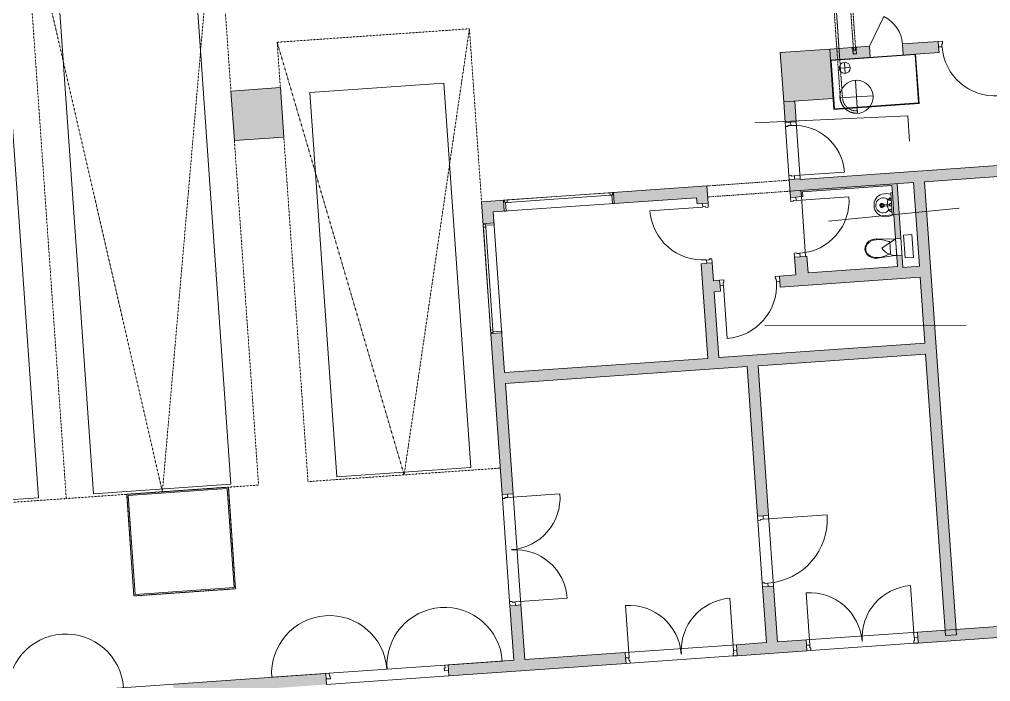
# Model space of a CAD drawing. Header units: millimetres. Extents: x 833941507 to 1669051331, y 817666127 to 1636299673.
# Drawn here: x 834408591 to 834426226, y 818048465 to 818060493 of the extents above; entities that cross this region are included whole.
import ezdxf

# ---------------------------------------------------------------- set-up
doc = ezdxf.new("R2010")
doc.units = ezdxf.units.MM
doc.header["$LTSCALE"] = 3
for name, pattern in [('3A35X-MAGP-P-MP-B02A$0$Hidden', [2.25, 1, -1.25]), ('3A35X-MAGP-P-MP-B02A$0$Long Dash', [13.5, 9, -4.5]), ('3A35X-MAGP-P-MP-B02A$0$Overhead', [1.8, 1.2, -0.6]), ('3A35X-MAGP-P-MP-B02B$0$Hidden', [2.25, 1, -1.25]), ('3A35X-MAGP-P-MP-B02B$0$Long Dash', [13.5, 9, -4.5]), ('3A35X-MAGP-P-MP-B02B$0$Overhead', [1.8, 1.2, -0.6])]:
    doc.linetypes.add(name, pattern=pattern)
for name, color, linetype, lineweight in [('3A35X-MAGP-P-MP-B02A$0$A-010-A_ROOM', 252, 'Continuous', 5), ('3A35X-MAGP-P-MP-B02A$0$A-200-M_WALL_INT', 252, 'Continuous', 9), ('3A35X-MAGP-P-MP-B02A$0$A-200-M_WALL_PAT', 252, 'Continuous', 9), ('3A35X-MAGP-P-MP-B02A$0$A-230-M_FLOOR', 252, 'Continuous', 18), ('3A35X-MAGP-P-MP-B02A$0$A-314-M_WINDO_GLASS', 252, 'Continuous', 9), ('3A35X-MAGP-P-MP-B02A$0$A-314-M_WINDOW_FRM', 252, 'Continuous', 9), ('3A35X-MAGP-P-MP-B02A$0$A-325-M_DOOR', 252, 'Continuous', 5), ('3A35X-MAGP-P-MP-B02A$0$A-325-MH_DOOR', 252, '3A35X-MAGP-P-MP-B02A$0$Long Dash', 5), ('3A35X-MAGP-P-MP-B02A$0$A-770-ME_FFE_SA', 252, 'Continuous', 5), ('3A35X-MAGP-P-MP-B02A$0$A-770-MH_FFE_SA', 252, '3A35X-MAGP-P-MP-B02A$0$Overhead', 5), ('3A35X-MAGP-P-MP-B02A$0$M-520-M_DRAINAGE_FW', 252, 'Continuous', 5), ('3A35X-MAGP-P-MP-B02A$0$S-280-M_COLUMN', 252, 'Continuous', 9), ('3A35X-MAGP-P-MP-B02A$0$Z-060-M_DETAIL', 252, 'Continuous', 5), ('3A35X-MAGP-P-MP-B02A$0$Z-060-M_MH_LINE', 252, '3A35X-MAGP-P-MP-B02A$0$Hidden', 5), ('3A35X-MAGP-P-MP-B02B$0$A-010-A_ROOM', 252, 'Continuous', 5), ('3A35X-MAGP-P-MP-B02B$0$A-200-M_WALL_INT', 252, 'Continuous', 9), ('3A35X-MAGP-P-MP-B02B$0$A-200-M_WALL_PAT', 252, 'Continuous', 9), ('3A35X-MAGP-P-MP-B02B$0$A-230-M_FLOOR', 252, 'Continuous', 18), ('3A35X-MAGP-P-MP-B02B$0$A-314-M_WINDO_GLASS', 252, 'Continuous', 9), ('3A35X-MAGP-P-MP-B02B$0$A-314-M_WINDOW_FRM', 252, 'Continuous', 9), ('3A35X-MAGP-P-MP-B02B$0$A-325-M_DOOR', 252, 'Continuous', 5), ('3A35X-MAGP-P-MP-B02B$0$A-325-MH_DOOR', 252, '3A35X-MAGP-P-MP-B02B$0$Long Dash', 5), ('3A35X-MAGP-P-MP-B02B$0$A-770-ME_FFE_SA', 252, 'Continuous', 5), ('3A35X-MAGP-P-MP-B02B$0$A-770-MH_FFE_SA', 252, '3A35X-MAGP-P-MP-B02B$0$Overhead', 5), ('3A35X-MAGP-P-MP-B02B$0$M-520-M_DRAINAGE_FW', 252, 'Continuous', 5), ('3A35X-MAGP-P-MP-B02B$0$S-280-M_COLUMN', 252, 'Continuous', 9), ('3A35X-MAGP-P-MP-B02B$0$Z-060-M_DETAIL', 252, 'Continuous', 5), ('3A35X-MAGP-P-MP-B02B$0$Z-060-M_MH_LINE', 252, '3A35X-MAGP-P-MP-B02B$0$Hidden', 5), ('UAJ-23FLOR-h', 251, 'Continuous', 9)]:
    doc.layers.add(name, color=color, linetype=linetype, lineweight=lineweight)
doc.layers.add('UAJ-00XREF', color=7, linetype='Continuous')

# ---------------------------------------------------------------- blocks, each defined once
blk = doc.blocks.new('GBP-LTC-LB01')
at = {"layer": 'UAJ-23FLOR-h'}
h = blk.add_hatch(dxfattribs=at)
h.set_pattern_fill('EARTH,_O', color=256, scale=180, angle=45)
h.set_pattern_definition([(48.9989, (834576001.8, 818046085.3), (-112.727, 1612.5107), [1143, -1143]), (48.9989, (834575678.3, 818046366.6), (-112.727, 1612.5107), [1143, -1143]), (48.9989, (834575354.8, 818046647.8), (-112.727, 1612.5107), [1143, -1143]), (138.9989, (834575340.7, 818046849.3), (-1612.5107, -112.727), [1143, -1143]), (138.9989, (834575621.9, 818047172.8), (-1612.5107, -112.727), [1143, -1143]), (138.9989, (834575903.1, 818047496.3), (-1612.5107, -112.727), [1143, -1143])])
h.paths.add_polyline_path([(834572173, 818200349), (834310584, 818182062), (834331502, 817882832), (834364940, 817885169), (834473096, 818011284), (834480534, 818020120), (834485095, 818025710), (834491376, 818033619), (834497063, 818041013), (834493146, 818043679), (834512789, 818074029), (834518712, 818083675), (834526231, 818096325), (834534646, 818111073), (834545956, 818131981), (834557205, 818154199), (834564040, 818168497), (834570941, 818183576), (834578368, 818200696)])
h.paths.add_polyline_path([(834382131, 817956470), (834418269, 817958996), (834422062, 817963856), (834428403, 817964299), (834467239, 818010696), (834466445, 818021739), (834476098, 818035709), (834485267, 818048983), (834487015, 818051460), (834497268, 818067303), (834492893, 818129890), (834448057, 818126756), (834416897, 818105052), (834382061, 818080789), (834386167, 818022059), (834377588, 818021459)], flags=16)
edge = h.paths.add_edge_path(flags=16)
edge.add_line((834540292, 818142076), (834533466, 818141614))
edge.add_line((834533466, 818141614), (834523258, 818143863))
edge.add_line((834523258, 818143863), (834525897, 818155839))
edge.add_arc((834558382, 818267025), 115835, 237.2184, 253.71313, ccw=False)
edge.add_line((834495665, 818169638), (834498268, 818132357))
edge.add_line((834498268, 818132357), (834496346, 818130135))
edge.add_line((834496346, 818130135), (834492880, 818129893))
edge.add_line((834492880, 818129893), (834494230, 818110588))
edge.add_line((834494230, 818110588), (834496326, 818110708))
edge.add_line((834496326, 818110708), (834498420, 818080754))
edge.add_line((834498420, 818080754), (834498046, 818080727))
edge.add_line((834498046, 818080727), (834498255, 818077746))
edge.add_line((834498255, 818077746), (834503061, 818078082))
edge.add_line((834503061, 818078082), (834504980, 818081212))
edge.add_line((834504980, 818081212), (834509429, 818088471))
edge.add_line((834509429, 818088471), (834515217, 818097914))
edge.add_line((834515217, 818097914), (834526067, 818116416))
edge.add_line((834526067, 818116416), (834532489, 818127889))
edge.add_line((834532489, 818127889), (834534831, 818132146))
edge.add_line((834534831, 818132146), (834540292, 818142076))
h = blk.add_hatch(dxfattribs=at)
h.set_pattern_fill('EARTH,_O', color=256, scale=180, angle=45)
h.set_pattern_definition([(45.0000001, (-1082349.7, 54794.9), (-3e-06, 1616.4461018), [1143, -1143]), (45.0000001, (-1082652.8, 55098), (-3e-06, 1616.4461018), [1143, -1143]), (45.0000001, (-1082955.9, 55401.1), (-3e-06, 1616.4461018), [1143, -1143]), (135.0000001, (-1082955.9, 55603.1), (-1616.4461018, -3e-06), [1143, -1143]), (135.0000001, (-1082652.8, 55906.2), (-1616.4461018, -3e-06), [1143, -1143]), (135.0000001, (-1082349.7, 56209.3), (-1616.4461018, -3e-06), [1143, -1143])])
h.paths.add_polyline_path([(834669469, 818015499), (834651081, 818014214), (834651091, 818014066), (834669480, 818015352)], flags=16)
edge = h.paths.add_edge_path()
edge.add_arc((834611764, 818123015), 22001, 94.0007, 118.6887)
edge.add_line((834601202, 818142316), (834593918, 818141228))
edge.add_arc((834611768, 818123014), 25503, 93.9972, 134.4213, ccw=False)
edge.add_line((834609991, 818148455), (834618164, 818149026))
edge.add_line((834618164, 818149026), (834618408, 818145535))
edge.add_line((834618408, 818145535), (834616365, 818145392))
edge.add_line((834616365, 818145392), (834616609, 818141901))
edge.add_line((834616609, 818141901), (834611622, 818141552))
edge.add_line((834611622, 818141552), (834611378, 818145043))
edge.add_line((834611378, 818145043), (834610229, 818144963))
h.paths.add_polyline_path([(834673233, 818197366), (834607546, 818192774), (834599172, 818174435), (834588349, 818152375), (834578622, 818133891), (834568418, 818115665), (834556457, 818095618), (834546606, 818080042), (834532219, 818058624), (834523692, 818046596), (834515684, 818035708), (834508244, 818025930), (834500656, 818016266), (834489787, 818002934), (834483448, 817995421), (834478638, 817989842), (834458454, 817967379), (834441506, 817949096), (834383076, 817886437), (834482027, 817893355), (834551919, 817920009), (834634905, 817930637), (834634023, 817939309), (834633770, 817941796), (834633578, 817943687), (834508697, 817930984), (834507053, 817930191), (834506409, 817939427), (834507657, 817945567), (834503417, 818006767), (834503064, 818011763), (834514053, 818025792), (834520785, 818034889), (834526319, 818042437), (834532382, 818050706), (834536346, 818056473), (834542258, 818065226), (834550406, 818077287), (834561579, 818095002), (834574523, 818117080), (834587769, 818140310), (834609774, 818143595), (834610002, 818140336), (834634253, 818142031), (834636807, 818105492), (834642791, 818105914), (834646279, 818056033), (834640293, 818055614), (834643382, 818011425), (834641138, 818011268), (834645776, 817944928), (834639048, 817944244), (834640362, 817931328), (834651070, 817932707), (834650588, 817936476), (834685106, 817940897), (834685588, 817937128), (834691374, 817937869)])
blk = doc.blocks.new('3A35X-MAGP-P-MP-B02A')
at = {"layer": '3A35X-MAGP-P-MP-B02A$0$A-200-M_WALL_PAT'}
for points in [[(49525, 137281), (49525, 137481), (49300, 137481), (49300, 137281)], [(48730, 134956), (50650, 134956), (50650, 135156), (48400, 135156), (48400, 134956), (48682, 134956)], [(50650, 126706), (50850, 126706), (50850, 135156), (50650, 135156), (50650, 126806)], [(49675, 134931), (50253, 134931), (50253, 134956), (48600, 134956), (48600, 134931), (49300, 134931)], [(50162, 133431), (50350, 133431), (50350, 133456), (48600, 133456), (48600, 133431), (49458, 133431)], [(46900, 132031), (46900, 133231), (46700, 133229), (46700, 132031)], [(43000, 131831), (50650, 131831), (50650, 132031), (43000, 132031), (43000, 132007)]]:
    blk.add_hatch(color=256, dxfattribs=at).paths.add_polyline_path(points, flags=0)
h = blk.add_hatch(color=256, dxfattribs=at)
h.paths.add_polyline_path([(50946, 137281), (51277, 137281), (51277, 137481), (50625, 137481), (50625, 137281), (50850, 137281)], flags=0)
h.paths.add_polyline_path([(52375, 137281), (53490, 137281), (53490, 137284), (53566, 137284), (53566, 137281), (53966, 137281), (53966, 137284), (54042, 137284), (54042, 137281), (56400, 137281), (56400, 137481), (52365, 137481), (52365, 137281)], flags=0)
h.paths.add_polyline_path([(49722, 137281), (50025, 137281), (50025, 137481), (49525, 137480), (49525, 137281), (49715, 137281)], flags=0)
h.paths.add_polyline_path([(49780, 137361), (49720, 137362), (49720, 137431), (49722, 137420), (49722, 137362), (49779, 137362), (49780, 137443), (49780, 137431), (49780, 137362)], flags=0)
h = blk.add_hatch(color=256, dxfattribs=at)
h.paths.add_polyline_path([(48400, 135156), (48600, 135156), (48600, 135169), (48400, 135169)], flags=0)
h.paths.add_polyline_path([(48500, 136207), (48600, 136207), (48600, 136581), (48400, 136581), (48400, 136207), (48443, 136207)], flags=0)
h = blk.add_hatch(color=256, dxfattribs=at)
h.paths.add_polyline_path([(42800, 132031), (43000, 132031), (43000, 132756), (42800, 132756), (42800, 132398)], flags=0)
h.paths.add_polyline_path([(43000, 134756), (43000, 135156), (42800, 135156), (42800, 134756)], flags=0)
h = blk.add_hatch(color=256, dxfattribs=at)
h.paths.add_polyline_path([(46700, 134956), (46900, 134956), (46900, 135156), (45200, 135156), (45200, 134956), (46533, 134956)], flags=0)
h.paths.add_polyline_path([(43000, 134956), (43200, 134956), (43200, 135156), (43000, 135156)], flags=0)
h = blk.add_hatch(color=256, dxfattribs=at)
h.paths.add_polyline_path([(63718, 134956), (67250, 134956), (67250, 135156), (59200, 135156), (59200, 135154), (59000, 135154), (59000, 135156), (58944, 135156), (58944, 134956), (60448, 134956)], flags=0)
h.paths.add_polyline_path([(57750, 134956), (57856, 134956), (57856, 135156), (50850, 135156), (50850, 134956), (57642, 134956)], flags=0)
h = blk.add_hatch(color=256, dxfattribs=at)
h.paths.add_polyline_path([(46900, 133431), (46900, 133755), (46700, 133755), (46700, 133431)], flags=0)
h.paths.add_polyline_path([(46900, 134843), (46900, 134956), (46700, 134956), (46700, 134843), (46898, 134843)], flags=0)
h = blk.add_hatch(color=256, dxfattribs=at)
h.paths.add_polyline_path([(48486, 133431), (48600, 133431), (48600, 133755), (48400, 133755), (48400, 133431)], flags=0)
h.paths.add_polyline_path([(48500, 134843), (48600, 134843), (48600, 134956), (48400, 134956), (48400, 134843), (48447, 134843)], flags=0)
h = blk.add_hatch(color=256, dxfattribs=at)
h.paths.add_polyline_path([(48625, 133456), (48625, 133755), (48600, 133755), (48600, 133456)], flags=0)
h.paths.add_polyline_path([(48625, 134843), (48625, 134931), (48600, 134931), (48600, 134843)], flags=0)
h = blk.add_hatch(color=256, dxfattribs=at)
h.paths.add_polyline_path([(50313, 133456), (50350, 133456), (50350, 133656), (50253, 133656), (50253, 133456)], flags=0)
h.paths.add_polyline_path([(50253, 133956), (50350, 133956), (50350, 134956), (50253, 134956), (50253, 134063)], flags=0)
h = blk.add_hatch(color=256, dxfattribs=at)
h.paths.add_polyline_path([(50379, 133231), (50650, 133231), (50650, 133431), (48101, 133431), (48101, 133231), (49361, 133231)], flags=0)
h.paths.add_polyline_path([(46700, 133231), (47013, 133231), (47013, 133431), (46700, 133431), (46700, 133269)], flags=0)
h = blk.add_hatch(color=256, dxfattribs=at)
h.paths.add_polyline_path([(42800, 126806), (43000, 126806), (43000, 127800), (42800, 127800), (42800, 126828)], flags=0)
h.paths.add_polyline_path([(42847, 129826), (43000, 129826), (43000, 132031), (42800, 132031), (42800, 129826)], flags=0)
h = blk.add_hatch(color=256, dxfattribs=at)
h.paths.add_polyline_path([(47400, 126806), (47600, 126806), (47600, 127819), (47400, 127819)], flags=0)
h.paths.add_polyline_path([(47600, 129107), (47600, 131831), (47400, 131831), (47400, 129107), (47500, 129107)], flags=0)
h = blk.add_hatch(color=256, dxfattribs=at)
h.paths.add_polyline_path([(77025, 126606), (77025, 126806), (67250, 126806), (67250, 126606), (76613, 126606)], flags=0)
h.paths.add_polyline_path([(36600, 126606), (39380, 126606), (39380, 126806), (36600, 126806)], flags=0)
h.paths.add_polyline_path([(41606, 126606), (44830, 126606), (44830, 126806), (41606, 126806), (41606, 126706)], flags=0)
h.paths.add_polyline_path([(47600, 126606), (48121, 126606), (48121, 126806), (46856, 126806), (46856, 126606), (47400, 126606)], flags=0)
h.paths.add_polyline_path([(62677, 126606), (65450, 126606), (65450, 126806), (62547, 126806), (62547, 126606)], flags=0)
h.paths.add_polyline_path([(50650, 126606), (54830, 126606), (54830, 126806), (50850, 126806), (50850, 126706), (50650, 126706), (50650, 126806), (50147, 126806), (50147, 126606)], flags=0)
h.paths.add_polyline_path([(57750, 126606), (57856, 126606), (57856, 126806), (56856, 126806), (56856, 126606), (57550, 126606)], flags=0)
h.paths.add_polyline_path([(60521, 126606), (60521, 126806), (58944, 126806), (58944, 126606), (59425, 126606)], flags=0)
at = {"layer": '3A35X-MAGP-P-MP-B02A$0$S-280-M_COLUMN', "lineweight": 5}
for points in [[(38645, 136581), (39300, 136581), (39300, 137481), (38400, 137481), (38400, 136581), (38471, 136581)], [(48682, 136581), (49300, 136581), (49300, 137481), (48400, 137481), (48400, 136581), (48600, 136581)]]:
    blk.add_hatch(color=256, dxfattribs=at).paths.add_polyline_path(points, flags=0)
at = {"layer": '3A35X-MAGP-P-MP-B02A$0$A-010-A_ROOM'}
for p, q in [((50630, 136174), (47848, 136241)), ((50630, 135708), (50630, 136174)), ((49062, 134364), (51446, 134431)), ((47772, 132553), (51422, 132303))]:
    blk.add_line(p, q, dxfattribs=at)
at = {"layer": '3A35X-MAGP-P-MP-B02A$0$A-200-M_WALL_INT'}
for p, q in [((49300, 137481), (49300, 137281)), ((50025, 137481), (49300, 137481)), ((50025, 137281), (50025, 137481)), ((51277, 137481), (50625, 137481)), ((50625, 137481), (50625, 137281)), ((51277, 137281), (51277, 137381)), ((50850, 137281), (51277, 137281)), ((48600, 136581), (48400, 136581)), ((48400, 136581), (48400, 136207)), ((48600, 136207), (48600, 136581)), ((48500, 136207), (48600, 136207)), ((42800, 135156), (46900, 135156)), ((42800, 135156), (42800, 129826)), ((43200, 134956), (43200, 135156)), ((45200, 135156), (45200, 134956)), ((46900, 134843), (46900, 135156)), ((48400, 135169), (48400, 134843)), ((48600, 135169), (48500, 135169)), ((48600, 135156), (48600, 135169)), ((52375, 135156), (48600, 135156)), ((43000, 134956), (43000, 132031)), ((46700, 134956), (43000, 134956)), ((46700, 134956), (46700, 134843)), ((48400, 134956), (50650, 134956)), ((48600, 134843), (48600, 134956)), ((48600, 134956), (48600, 134843)), ((48625, 134843), (48625, 134931)), ((48625, 134931), (50253, 134931)), ((50253, 134931), (50253, 134796)), ((50350, 133431), (50350, 134956)), ((50650, 134956), (50650, 133431)), ((50850, 126706), (50850, 134956)), ((50850, 134956), (57550, 134956)), ((42800, 134756), (43000, 134756)), ((46700, 134843), (46800, 134843)), ((48500, 134843), (48600, 134843)), ((48600, 134843), (48625, 134843)), ((50253, 134396), (50253, 133456)), ((50253, 133956), (50350, 133956)), ((46700, 133755), (46700, 132031)), ((46800, 133755), (46700, 133755)), ((46900, 133431), (46900, 133755)), ((48400, 133755), (48400, 133431)), ((48600, 133755), (48500, 133755)), ((48625, 133755), (48600, 133755)), ((48625, 133456), (48625, 133755)), ((50350, 133656), (50253, 133656)), ((47013, 133431), (46900, 133431)), ((47013, 133231), (47013, 133331)), ((48400, 133431), (48101, 133431)), ((48101, 133331), (48101, 133231)), ((50253, 133456), (48625, 133456)), ((50650, 133431), (50350, 133431)), ((46900, 132031), (46900, 133231)), ((46900, 133231), (47013, 133231)), ((48101, 133231), (50650, 133231)), ((50650, 133231), (50650, 132031)), ((43000, 132756), (42800, 132756)), ((46700, 132031), (43000, 132031)), ((50650, 132031), (46900, 132031)), ((43000, 129826), (43000, 131831)), ((43000, 131831), (47400, 131831)), ((47400, 131831), (47400, 129107)), ((47600, 131831), (50650, 131831)), ((47600, 129107), (47600, 131831)), ((50650, 131831), (50650, 126706)), ((42900, 129826), (43000, 129826)), ((47500, 129107), (47600, 129107)), ((42800, 127800), (42800, 126806)), ((43000, 127800), (42900, 127800)), ((43000, 126806), (43000, 127800)), ((47400, 127819), (47400, 126806)), ((47600, 127819), (47500, 127819)), ((47600, 126806), (47600, 127819)), ((39380, 126806), (34710, 126806)), ((42800, 126806), (41606, 126806)), ((44830, 126806), (43000, 126806)), ((44830, 126706), (44830, 126806)), ((47400, 126806), (46856, 126806)), ((46856, 126806), (46856, 126706)), ((48121, 126806), (47600, 126806)), ((48121, 126706), (48121, 126806)), ((54830, 126806), (50147, 126806)), ((50147, 126806), (50147, 126706)), ((39380, 126606), (39380, 126706)), ((41606, 126706), (41606, 126606)), ((50650, 126706), (50850, 126706)), ((41606, 126606), (44830, 126606)), ((46856, 126606), (48121, 126606)), ((50147, 126606), (54830, 126606))]:
    blk.add_line(p, q, dxfattribs=at)
at = {"layer": '3A35X-MAGP-P-MP-B02A$0$A-230-M_FLOOR'}
for p, q in [((48600, 136207), (48600, 135169)), ((48400, 135244), (48400, 136132)), ((48600, 134843), (48600, 133755)), ((36000, 128456), (36000, 130306)), ((36000, 130306), (37850, 130306)), ((37850, 130306), (37850, 128456)), ((43000, 129826), (43000, 127800)), ((42800, 127875), (42800, 129751)), ((47600, 129107), (47600, 127819)), ((47400, 127894), (47400, 129032)), ((37850, 128456), (36000, 128456)), ((39440, 126806), (41546, 126806)), ((44830, 126806), (46856, 126806)), ((48121, 126806), (50147, 126806)), ((41606, 126606), (39380, 126606)), ((46781, 126606), (44905, 126606)), ((50072, 126606), (48196, 126606))]:
    blk.add_line(p, q, dxfattribs=at)
at = {"layer": '3A35X-MAGP-P-MP-B02A$0$A-314-M_WINDO_GLASS'}
for p, q in [((45137, 135156), (43263, 135156)), ((45137, 135112), (43263, 135112)), ((42800, 134693), (42800, 132819)), ((42844, 134693), (42844, 132819))]:
    blk.add_line(p, q, dxfattribs=at)
at = {"layer": '3A35X-MAGP-P-MP-B02A$0$A-314-M_WINDOW_FRM'}
for p, q in [((43201, 135156), (43219, 135156)), ((43219, 135156), (43263, 135156)), ((43219, 135156), (43219, 135112)), ((43263, 135112), (43219, 135112)), ((43232, 135112), (43232, 134956)), ((43263, 135156), (43263, 135112)), ((45137, 135156), (45137, 135112)), ((45181, 135156), (45137, 135156)), ((45181, 135112), (45137, 135112)), ((45168, 135112), (45168, 134956)), ((45181, 135156), (45181, 135112)), ((45200, 135156), (45181, 135156)), ((43200, 134956), (43232, 134956)), ((45200, 134956), (45168, 134956)), ((42800, 134756), (42800, 134737)), ((42800, 134737), (42844, 134737)), ((42800, 134737), (42800, 134693)), ((42844, 134737), (42844, 134693)), ((43000, 134756), (43000, 134724)), ((42800, 134693), (42844, 134693)), ((42844, 134724), (43000, 134724)), ((42800, 132819), (42844, 132819)), ((42800, 132775), (42800, 132819)), ((42844, 132819), (42844, 132775)), ((42800, 132775), (42844, 132775)), ((42800, 132757), (42800, 132775)), ((42844, 132788), (43000, 132788)), ((43000, 132756), (43000, 132788))]:
    blk.add_line(p, q, dxfattribs=at)
at = {"layer": '3A35X-MAGP-P-MP-B02A$0$A-325-M_DOOR'}
for p, q in [((50025, 137481), (50325, 138001)), ((48500, 135232), (49412, 135232)), ((46800, 134780), (45838, 134780)), ((48500, 134780), (49462, 134780)), ((50253, 133956), (49993, 133806)), ((47076, 133331), (47076, 132369)), ((42900, 129763), (43849, 129763)), ((47500, 129044), (48662, 129044)), ((42900, 127863), (43849, 127863)), ((44893, 126706), (44893, 127655)), ((46793, 126706), (46793, 127655)), ((48184, 126706), (48184, 127655)), ((50084, 126706), (50084, 127655)), ((39443, 126806), (38395, 126806)), ((41543, 126806), (42592, 126806))]:
    blk.add_line(p, q, dxfattribs=at)
at = {"layer": '3A35X-MAGP-P-MP-B02A$0$A-325-M_DOOR', "lineweight": 9}
for p, q in [((51352, 137481), (51277, 137481)), ((51277, 137481), (51277, 137381)), ((51277, 137381), (51337, 137381)), ((51337, 137381), (51337, 137434)), ((51337, 137434), (51352, 137434)), ((51352, 137434), (51352, 137481)), ((48400, 136207), (48500, 136207)), ((48400, 136132), (48400, 136207)), ((48443, 136147), (48443, 136132)), ((48500, 136147), (48443, 136147)), ((48500, 136207), (48500, 136147)), ((48443, 136132), (48400, 136132)), ((48400, 135244), (48443, 135244)), ((48400, 135169), (48400, 135244)), ((48500, 135169), (48400, 135169)), ((48443, 135244), (48443, 135229)), ((48443, 135229), (48500, 135229)), ((48500, 135229), (48500, 135169)), ((46800, 134843), (46900, 134843)), ((46800, 134783), (46800, 134843)), ((46853, 134783), (46800, 134783)), ((46853, 134768), (46853, 134783)), ((46900, 134768), (46853, 134768)), ((46900, 134843), (46900, 134768)), ((48500, 134843), (48400, 134843)), ((48400, 134843), (48400, 134768)), ((48400, 134768), (48447, 134768)), ((48447, 134768), (48447, 134783)), ((48447, 134783), (48500, 134783)), ((48500, 134783), (48500, 134843)), ((46800, 133815), (46853, 133815)), ((46800, 133755), (46800, 133815)), ((46900, 133755), (46800, 133755)), ((46853, 133815), (46853, 133830)), ((46853, 133830), (46900, 133830)), ((46900, 133830), (46900, 133755)), ((48447, 133830), (48400, 133830)), ((48400, 133830), (48400, 133755)), ((48400, 133755), (48500, 133755)), ((48447, 133815), (48447, 133830)), ((48500, 133815), (48447, 133815)), ((48500, 133755), (48500, 133815)), ((47013, 133431), (47088, 133431)), ((47013, 133331), (47013, 133431)), ((47073, 133331), (47013, 133331)), ((47073, 133384), (47073, 133331)), ((47088, 133384), (47073, 133384)), ((47088, 133431), (47088, 133384)), ((48026, 133431), (48101, 133431)), ((48026, 133384), (48026, 133431)), ((48041, 133384), (48026, 133384)), ((48041, 133331), (48041, 133384)), ((48101, 133331), (48041, 133331)), ((48101, 133431), (48101, 133331)), ((42800, 129826), (42900, 129826)), ((42800, 129751), (42800, 129826)), ((42900, 129826), (42900, 129766)), ((42847, 129751), (42800, 129751)), ((42847, 129766), (42847, 129751)), ((42900, 129766), (42847, 129766)), ((47500, 129107), (47400, 129107)), ((47400, 129107), (47400, 129032)), ((47500, 129047), (47500, 129107)), ((47400, 129032), (47447, 129032)), ((47447, 129032), (47447, 129047)), ((47447, 129047), (47500, 129047)), ((42800, 127875), (42847, 127875)), ((42800, 127800), (42800, 127875)), ((42847, 127875), (42847, 127860)), ((42847, 127860), (42900, 127860)), ((42900, 127860), (42900, 127800)), ((47447, 127894), (47400, 127894)), ((47400, 127894), (47400, 127819)), ((47447, 127879), (47447, 127894)), ((47500, 127879), (47447, 127879)), ((47500, 127819), (47500, 127879)), ((42900, 127800), (42800, 127800)), ((47400, 127819), (47500, 127819)), ((39380, 126806), (39440, 126806)), ((39380, 126706), (39380, 126806)), ((39440, 126806), (39440, 126753)), ((41546, 126806), (41606, 126806)), ((41546, 126753), (41546, 126806)), ((41606, 126806), (41606, 126706)), ((39455, 126706), (39380, 126706)), ((39440, 126753), (39455, 126753)), ((39455, 126753), (39455, 126706)), ((41531, 126706), (41531, 126753)), ((41531, 126753), (41546, 126753)), ((41606, 126706), (41531, 126706)), ((44830, 126706), (44890, 126706)), ((44830, 126606), (44830, 126706)), ((44890, 126706), (44890, 126653)), ((44890, 126653), (44905, 126653)), ((44905, 126653), (44905, 126606)), ((46781, 126606), (46781, 126653)), ((46781, 126653), (46796, 126653)), ((46796, 126706), (46856, 126706)), ((46796, 126653), (46796, 126706)), ((46856, 126706), (46856, 126606)), ((48121, 126706), (48181, 126706)), ((48121, 126606), (48121, 126706)), ((48181, 126706), (48181, 126653)), ((48181, 126653), (48196, 126653)), ((48196, 126653), (48196, 126606)), ((50072, 126606), (50072, 126653)), ((50072, 126653), (50087, 126653)), ((50087, 126706), (50147, 126706)), ((50087, 126653), (50087, 126706)), ((50147, 126706), (50147, 126606)), ((44905, 126606), (44830, 126606)), ((46856, 126606), (46781, 126606)), ((48196, 126606), (48121, 126606)), ((50147, 126606), (50072, 126606))]:
    blk.add_line(p, q, dxfattribs=at)
at = {"layer": '3A35X-MAGP-P-MP-B02A$0$A-325-M_DOOR'}
for centre, radius, start, end in [((50025, 137481), 600, 0, 60), ((52302, 137381), 962, 180, 270), ((48500, 135232), 912, 0, 90), ((46800, 134780), 962, 180, 270), ((48500, 134780), 962, 270, 0), ((50253, 133956), 300, 210, 270), ((47076, 133331), 962, 270, 0), ((42900, 129763), 949, 270, 0), ((47500, 129044), 1162, 270, 0), ((42900, 127863), 949, 0, 90), ((34647, 126806), 1049, 0, 180), ((39443, 126806), 1048, 0, 180), ((41543, 126806), 1049, 0, 180), ((44893, 126706), 949, 0, 90), ((46793, 126706), 949, 90, 180), ((48184, 126706), 949, 0, 90), ((50084, 126706), 949, 90, 180)]:
    blk.add_arc(centre, radius, start, end, dxfattribs=at)
at = {"layer": '3A35X-MAGP-P-MP-B02A$0$A-325-MH_DOOR'}
for p, q in [((48400, 135156), (46900, 135156)), ((48400, 134956), (46900, 134956))]:
    blk.add_line(p, q, dxfattribs=at)
at = {"layer": '3A35X-MAGP-P-MP-B02A$0$A-770-ME_FFE_SA'}
for p, q in [((49717, 137481), (49705, 137481)), ((49705, 137481), (49705, 137471)), ((49705, 137471), (49707, 137471)), ((49707, 137471), (49707, 137480)), ((49707, 137480), (49715, 137480)), ((49715, 137480), (49720, 137431)), ((49722, 137431), (49717, 137481)), ((49720, 137431), (49720, 137361)), ((49722, 137362), (49722, 137431)), ((49784, 137481), (49779, 137431)), ((49779, 137431), (49779, 137362)), ((49780, 137431), (49785, 137480)), ((49780, 137361), (49780, 137431)), ((49795, 137481), (49784, 137481)), ((49785, 137480), (49794, 137480)), ((49794, 137480), (49794, 137471)), ((49794, 137471), (49795, 137471)), ((49795, 137471), (49795, 137481)), ((50850, 137281), (49300, 137281)), ((49300, 137281), (49300, 136381)), ((49310, 137271), (50840, 137271)), ((49310, 136391), (49310, 137271)), ((49550, 137221), (49550, 137021)), ((49720, 137361), (49780, 137361)), ((49779, 137362), (49722, 137362)), ((50840, 137271), (50840, 136391)), ((50850, 136381), (50850, 137281)), ((49650, 137121), (49450, 137121)), ((49725, 136881), (49725, 136281)), ((49425, 136581), (50025, 136581)), ((49300, 136381), (50850, 136381)), ((50840, 136391), (49310, 136391)), ((36025, 128481), (36025, 130281)), ((36025, 130281), (37825, 130281)), ((37825, 130281), (37825, 128481)), ((37825, 128481), (36025, 128481))]:
    blk.add_line(p, q, dxfattribs=at)
for centre, radius in [((49550, 137121), 100), ((49725, 136581), 300)]:
    blk.add_circle(centre, radius, dxfattribs=at)
at = {"layer": '3A35X-MAGP-P-MP-B02A$0$A-770-MH_FFE_SA'}
for p, q in [((49430, 137281), (49430, 143792)), ((49470, 143792), (49470, 137281)), ((49730, 143792), (49730, 137431)), ((49770, 137431), (49770, 143792)), ((49770, 137431), (49730, 137431)), ((49430, 137281), (49430, 136581)), ((49470, 137281), (49430, 137281)), ((49470, 137281), (49470, 136581)), ((49725, 136326), (49725, 136286)), ((36000, 128456), (36000, 130306)), ((36000, 130306), (37850, 130306)), ((37850, 130306), (37850, 128456)), ((37850, 128456), (36000, 128456))]:
    blk.add_line(p, q, dxfattribs=at)
for radius in [295, 255]:
    blk.add_arc((49725, 136581), radius, 180, 270, dxfattribs=at)
at = {"layer": '3A35X-MAGP-P-MP-B02A$0$M-520-M_DRAINAGE_FW'}
for p, q in [((50223, 134796), (50223, 134396)), ((50253, 134796), (50223, 134796)), ((50253, 134396), (50253, 134796)), ((50038, 134596), (50182, 134596)), ((50038, 134566), (50182, 134566)), ((50223, 134396), (50253, 134396)), ((50253, 133954), (49898, 133984)), ((50123, 133916), (50046, 133949)), ((50143, 133916), (50123, 133916)), ((50143, 133696), (50143, 133916)), ((50253, 133659), (50253, 133954)), ((50403, 133599), (50403, 134014)), ((50553, 134014), (50403, 134014)), ((50553, 134014), (50553, 133599)), ((50046, 133663), (50123, 133696)), ((50123, 133696), (50143, 133696)), ((49898, 133629), (50253, 133659)), ((50553, 133599), (50403, 133599))]:
    blk.add_line(p, q, dxfattribs=at)
for centre, radius, start, end in [((50108, 134587), 204, 103.6351, 181.6558), ((50108, 134587), 204, 103.6351, 181.6558), ((50122, 134528), 264, 67.5031, 103.6351), ((50122, 134528), 264, 67.4151, 103.6351), ((50108, 134575), 204, 178.3442, 256.3649), ((50108, 134575), 204, 178.3442, 256.3649), ((50069, 134581), 135, 45.4629, 315.0556), ((50049, 134581), 38.6, 90, 270), ((50049, 134581), 23.5, 90, 270), ((50049, 134581), 38.6, 270, 90), ((50049, 134581), 23.5, 270, 90), ((50413, 134583), 267, 159.1986, 201.3199), ((50202, 134682), 25, 90, 270), ((50202, 134581), 25, 90, 270), ((50202, 134682), 17, 90, 270), ((50204, 134582), 16.8, 0, 180), ((50204, 134582), 16.8, 180, 0), ((50202, 134682), 25, 32.6665, 90), ((50202, 134682), 17, 270, 90), ((50202, 134682), 25, 270, 327.3335), ((50202, 134581), 25, 32.6665, 90), ((50202, 134581), 25, 270, 327.3335), ((50122, 134634), 264, 256.3649, 295.1572), ((50122, 134634), 264, 256.3649, 294.8125), ((50202, 134477), 25, 90, 270), ((50203, 134477), 17, 90, 270), ((50202, 134477), 25, 32.6665, 90), ((50202, 134477), 25, 270, 327.3335), ((50203, 134477), 17, 270, 90), ((49838, 133806), 140, 135.6791, 224.3209), ((49892, 133752), 216, 88.4765, 135.5088), ((49926, 133602), 367, 70.8863, 94.3848), ((49892, 133860), 216, 224.4913, 271.5235), ((49926, 134010), 367, 265.6152, 289.1137)]:
    blk.add_arc(centre, radius, start, end, dxfattribs=at)
for centre, major_axis, ratio, start_param, end_param in [((50038, 134581), (0, 15), 0.428525, 0, 3.141593), ((49898, 133806), (215, 0), 0.825581, 1.570796, 4.712389)]:
    blk.add_ellipse(centre, major_axis=major_axis, ratio=ratio, start_param=start_param, end_param=end_param, dxfattribs=at)
at = {"layer": '3A35X-MAGP-P-MP-B02A$0$S-280-M_COLUMN', "lineweight": 13}
for p, q in [((39300, 137481), (38400, 137481)), ((38400, 137481), (38400, 136581)), ((39300, 136581), (39300, 137481)), ((49300, 137481), (48400, 137481)), ((48400, 137481), (48400, 136581)), ((49300, 137281), (49300, 137481)), ((38400, 136581), (39300, 136581)), ((48400, 136581), (49300, 136581))]:
    blk.add_line(p, q, dxfattribs=at)
at = {"layer": '3A35X-MAGP-P-MP-B02A$0$Z-060-M_DETAIL'}
for p, q in [((34400, 141356), (34400, 130356)), ((35400, 130356), (35400, 141356)), ((37900, 141356), (37900, 130356)), ((39830, 130356), (39830, 137356)), ((39830, 137356), (42270, 137356)), ((42270, 137356), (42270, 130356)), ((34400, 130356), (31900, 130356)), ((37900, 130356), (35400, 130356)), ((42270, 130356), (39830, 130356))]:
    blk.add_line(p, q, dxfattribs=at)
at = {"layer": '3A35X-MAGP-P-MP-B02A$0$Z-060-M_MH_LINE'}
for p, q in [((34900, 141406), (34900, 130306)), ((36650, 130306), (34900, 141406)), ((34900, 130306), (34900, 141406)), ((38400, 141406), (36650, 130306)), ((38400, 141406), (38400, 137481)), ((41050, 130306), (39300, 138306)), ((39300, 137481), (39300, 138306)), ((39300, 138306), (42800, 138306)), ((42800, 138306), (41050, 130306)), ((42800, 138306), (42800, 135156)), ((38400, 136581), (38400, 130306)), ((39300, 130306), (39300, 136581)), ((31400, 130306), (34900, 130306)), ((34900, 130306), (38400, 130306)), ((39300, 130306), (42800, 130306))]:
    blk.add_line(p, q, dxfattribs=at)
blk = doc.blocks.new('3A35X-MAGP-P-MP-B02B')
at = {"layer": '3A35X-MAGP-P-MP-B02B$0$A-200-M_WALL_PAT'}
for points in [[(49525, 137281), (49525, 137481), (49300, 137481), (49300, 137281)], [(49741, 134956), (50650, 134956), (50650, 135156), (48400, 135156), (48400, 134956), (49675, 134956)], [(50711, 126706), (50850, 126706), (50850, 135156), (50650, 135156), (50650, 126706)], [(49879, 134931), (50253, 134931), (50253, 134956), (48600, 134956), (48600, 134931), (49834, 134931)], [(50162, 133431), (50350, 133431), (50350, 133456), (48600, 133456), (48600, 133431), (49458, 133431)], [(46900, 132031), (46900, 133231), (46700, 133229), (46700, 132031)], [(46574, 131831), (50650, 131831), (50650, 132031), (43000, 132031), (43000, 131831), (44585, 131831)]]:
    blk.add_hatch(color=256, dxfattribs=at).paths.add_polyline_path(points, flags=0)
h = blk.add_hatch(color=256, dxfattribs=at)
h.paths.add_polyline_path([(52365, 137281), (53490, 137281), (53490, 137284), (53566, 137284), (53566, 137281), (53966, 137281), (53966, 137284), (54042, 137284), (54042, 137281), (56400, 137281), (56400, 137481), (52365, 137481), (52365, 137381)], flags=0)
h.paths.add_polyline_path([(50946, 137281), (51277, 137281), (51277, 137481), (50625, 137481), (50625, 137281), (50850, 137281)], flags=0)
h.paths.add_polyline_path([(49525, 137281), (50025, 137281), (50025, 137481), (49525, 137480), (49525, 137431)], flags=0)
h.paths.add_polyline_path([(49779, 137361), (49720, 137362), (49720, 137431), (49722, 137420), (49722, 137362), (49779, 137362), (49780, 137443), (49780, 137431), (49780, 137361)], flags=0)
h = blk.add_hatch(color=256, dxfattribs=at)
h.paths.add_polyline_path([(48400, 135156), (48600, 135156), (48600, 135169), (48400, 135169)], flags=0)
h.paths.add_polyline_path([(48500, 136207), (48600, 136207), (48600, 136581), (48400, 136581), (48400, 136207), (48443, 136207)], flags=0)
h = blk.add_hatch(color=256, dxfattribs=at)
h.paths.add_polyline_path([(43000, 132031), (43000, 132756), (42800, 132756), (42800, 132031)], flags=0)
h.paths.add_polyline_path([(42800, 134756), (43000, 134756), (43000, 135156), (42800, 135156), (42800, 134853)], flags=0)
h = blk.add_hatch(color=256, dxfattribs=at)
h.paths.add_polyline_path([(46700, 134956), (46900, 134956), (46900, 135156), (45200, 135156), (45200, 134956), (46574, 134956)], flags=0)
h.paths.add_polyline_path([(43000, 134956), (43200, 134956), (43200, 135156), (43000, 135156)], flags=0)
h = blk.add_hatch(color=256, dxfattribs=at)
h.paths.add_polyline_path([(67250, 134956), (67250, 135156), (59200, 135156), (59200, 135154), (59000, 135154), (59000, 135156), (58944, 135156), (58944, 134956), (66734, 134956)], flags=0)
h.paths.add_polyline_path([(57856, 134956), (57856, 135156), (50850, 135156), (50850, 134956), (57800, 134956)], flags=0)
h = blk.add_hatch(color=256, dxfattribs=at)
h.paths.add_polyline_path([(46900, 133431), (46900, 133755), (46700, 133755), (46700, 133431)], flags=0)
h.paths.add_polyline_path([(46700, 134843), (46900, 134843), (46900, 134956), (46700, 134956), (46700, 134853)], flags=0)
h = blk.add_hatch(color=256, dxfattribs=at)
h.paths.add_polyline_path([(48400, 133431), (48600, 133431), (48600, 133755), (48400, 133755), (48400, 133513)], flags=0)
h.paths.add_polyline_path([(48400, 134843), (48600, 134843), (48600, 134956), (48400, 134956), (48400, 134853)], flags=0)
h = blk.add_hatch(color=256, dxfattribs=at)
h.paths.add_polyline_path([(48625, 133456), (48625, 133755), (48600, 133755), (48600, 133456)], flags=0)
h.paths.add_polyline_path([(48600, 134843), (48625, 134843), (48625, 134931), (48600, 134931), (48600, 134849)], flags=0)
h = blk.add_hatch(color=256, dxfattribs=at)
h.paths.add_polyline_path([(50253, 133456), (50350, 133456), (50350, 133656), (50253, 133656), (50253, 133496)], flags=0)
h.paths.add_polyline_path([(50253, 133956), (50350, 133956), (50350, 134956), (50253, 134956), (50253, 134063)], flags=0)
h = blk.add_hatch(color=256, dxfattribs=at)
h.paths.add_polyline_path([(50379, 133231), (50650, 133231), (50650, 133431), (48101, 133431), (48101, 133231), (49361, 133231)], flags=0)
h.paths.add_polyline_path([(47013, 133231), (47013, 133431), (46700, 133431), (46700, 133231), (47000, 133231)], flags=0)
h = blk.add_hatch(color=256, dxfattribs=at)
h.paths.add_polyline_path([(42800, 126806), (43000, 126806), (43000, 127800), (42800, 127800), (42800, 126828)], flags=0)
h.paths.add_polyline_path([(43000, 129826), (43000, 132031), (42800, 132031), (42800, 129826), (42900, 129826)], flags=0)
h = blk.add_hatch(color=256, dxfattribs=at)
h.paths.add_polyline_path([(47600, 126806), (47600, 127819), (47400, 127819), (47400, 126806)], flags=0)
h.paths.add_polyline_path([(47500, 129107), (47600, 129107), (47600, 131831), (47400, 131831), (47400, 129107), (47447, 129107)], flags=0)
h = blk.add_hatch(color=256, dxfattribs=at)
h.paths.add_polyline_path([(77025, 126606), (77025, 126806), (67250, 126806), (67250, 126606), (76172, 126606)], flags=0)
h.paths.add_polyline_path([(37162, 126606), (39380, 126606), (39380, 126806), (36600, 126806), (36600, 126606)], flags=0)
h.paths.add_polyline_path([(43000, 126606), (44830, 126606), (44830, 126806), (41606, 126806), (41606, 126606), (42800, 126606)], flags=0)
h.paths.add_polyline_path([(48121, 126606), (48121, 126806), (46856, 126806), (46856, 126606), (47600, 126606)], flags=0)
h.paths.add_polyline_path([(60521, 126606), (60521, 126806), (58944, 126806), (58944, 126606), (59250, 126606)], flags=0)
h.paths.add_polyline_path([(50772, 126606), (54830, 126606), (54830, 126806), (50850, 126806), (50850, 126706), (50650, 126706), (50650, 126806), (50147, 126806), (50147, 126606), (50650, 126606)], flags=0)
h.paths.add_polyline_path([(57750, 126606), (57856, 126606), (57856, 126806), (56856, 126806), (56856, 126606), (57550, 126606)], flags=0)
h.paths.add_polyline_path([(65450, 126606), (65450, 126806), (62547, 126806), (62547, 126606), (65350, 126606)], flags=0)
at = {"layer": '3A35X-MAGP-P-MP-B02B$0$S-280-M_COLUMN', "lineweight": 5}
for points in [[(38471, 136581), (39300, 136581), (39300, 137481), (38400, 137481), (38400, 136581)], [(49300, 136581), (49300, 137481), (48400, 137481), (48400, 136581), (48814, 136581)]]:
    blk.add_hatch(color=256, dxfattribs=at).paths.add_polyline_path(points, flags=0)
at = {"layer": '3A35X-MAGP-P-MP-B02B$0$A-010-A_ROOM'}
for p, q in [((50630, 136174), (47848, 136241)), ((50630, 135708), (50630, 136174)), ((49062, 134364), (51446, 134431)), ((47772, 132553), (51422, 132303))]:
    blk.add_line(p, q, dxfattribs=at)
at = {"layer": '3A35X-MAGP-P-MP-B02B$0$A-200-M_WALL_INT'}
for p, q in [((49300, 137481), (49300, 137281)), ((50025, 137481), (49300, 137481)), ((50025, 137281), (50025, 137481)), ((51277, 137481), (50625, 137481)), ((50625, 137481), (50625, 137281)), ((51277, 137281), (51277, 137381)), ((50850, 137281), (51277, 137281)), ((48600, 136581), (48400, 136581)), ((48400, 136581), (48400, 136207)), ((48600, 136207), (48600, 136581)), ((48500, 136207), (48600, 136207)), ((42800, 129826), (42800, 135156)), ((42800, 135156), (46900, 135156)), ((43200, 134956), (43200, 135156)), ((45200, 135156), (45200, 134956)), ((46900, 134843), (46900, 135156)), ((48400, 135169), (48400, 134843)), ((48600, 135169), (48500, 135169)), ((48600, 135156), (48600, 135169)), ((52375, 135156), (48600, 135156)), ((43000, 134956), (43000, 132031)), ((46700, 134956), (43000, 134956)), ((46700, 134956), (46700, 134843)), ((48400, 134956), (50650, 134956)), ((48600, 134843), (48600, 134956)), ((48600, 134956), (48600, 134843)), ((48625, 134843), (48625, 134931)), ((48625, 134931), (50253, 134931)), ((50253, 134931), (50253, 134796)), ((50350, 133431), (50350, 134956)), ((50650, 134956), (50650, 133431)), ((50850, 126706), (50850, 134956)), ((50850, 134956), (57550, 134956)), ((42800, 134756), (43000, 134756)), ((46700, 134843), (46800, 134843)), ((48500, 134843), (48600, 134843)), ((48600, 134843), (48625, 134843)), ((50253, 134396), (50253, 133456)), ((50253, 133956), (50350, 133956)), ((46700, 133755), (46700, 132031)), ((46800, 133755), (46700, 133755)), ((46900, 133431), (46900, 133755)), ((48400, 133755), (48400, 133431)), ((48600, 133755), (48500, 133755)), ((48625, 133755), (48600, 133755)), ((48625, 133456), (48625, 133755)), ((50350, 133656), (50253, 133656)), ((47013, 133431), (46900, 133431)), ((47013, 133231), (47013, 133331)), ((48400, 133431), (48101, 133431)), ((48101, 133331), (48101, 133231)), ((50253, 133456), (48625, 133456)), ((50650, 133431), (50350, 133431)), ((46900, 132031), (46900, 133231)), ((46900, 133231), (47013, 133231)), ((48101, 133231), (50650, 133231)), ((50650, 133231), (50650, 132031)), ((43000, 132756), (42800, 132756)), ((46700, 132031), (43000, 132031)), ((50650, 132031), (46900, 132031)), ((43000, 129826), (43000, 131831)), ((43000, 131831), (47400, 131831)), ((47400, 131831), (47400, 129107)), ((47600, 131831), (50650, 131831)), ((47600, 129107), (47600, 131831)), ((50650, 131831), (50650, 126706)), ((42900, 129826), (43000, 129826)), ((47500, 129107), (47600, 129107)), ((42800, 127800), (42800, 126806)), ((43000, 127800), (42900, 127800)), ((43000, 126806), (43000, 127800)), ((47400, 127819), (47400, 126806)), ((47600, 127819), (47500, 127819)), ((47600, 126806), (47600, 127819)), ((39380, 126806), (34710, 126806)), ((42800, 126806), (41606, 126806)), ((44830, 126806), (43000, 126806)), ((44830, 126706), (44830, 126806)), ((47400, 126806), (46856, 126806)), ((46856, 126806), (46856, 126706)), ((48121, 126806), (47600, 126806)), ((48121, 126706), (48121, 126806)), ((54830, 126806), (50147, 126806)), ((50147, 126806), (50147, 126706)), ((39380, 126606), (39380, 126706)), ((41606, 126706), (41606, 126606)), ((50650, 126706), (50850, 126706)), ((41606, 126606), (44830, 126606)), ((46856, 126606), (48121, 126606)), ((50147, 126606), (54830, 126606))]:
    blk.add_line(p, q, dxfattribs=at)
at = {"layer": '3A35X-MAGP-P-MP-B02B$0$A-230-M_FLOOR'}
for p, q in [((48600, 136207), (48600, 135169)), ((48400, 135244), (48400, 136132)), ((48600, 134843), (48600, 133755)), ((36000, 128456), (36000, 130306)), ((36000, 130306), (37850, 130306)), ((37850, 130306), (37850, 128456)), ((43000, 129826), (43000, 127800)), ((42800, 127875), (42800, 129751)), ((47600, 129107), (47600, 127819)), ((47400, 127894), (47400, 129032)), ((37850, 128456), (36000, 128456)), ((39440, 126806), (41546, 126806)), ((44830, 126806), (46856, 126806)), ((48121, 126806), (50147, 126806)), ((41606, 126606), (39380, 126606)), ((46781, 126606), (44905, 126606)), ((50072, 126606), (48196, 126606))]:
    blk.add_line(p, q, dxfattribs=at)
at = {"layer": '3A35X-MAGP-P-MP-B02B$0$A-314-M_WINDO_GLASS'}
for p, q in [((45137, 135156), (43263, 135156)), ((45137, 135112), (43263, 135112)), ((42800, 134693), (42800, 132819)), ((42844, 134693), (42844, 132819))]:
    blk.add_line(p, q, dxfattribs=at)
at = {"layer": '3A35X-MAGP-P-MP-B02B$0$A-314-M_WINDOW_FRM'}
for p, q in [((43201, 135156), (43219, 135156)), ((43219, 135156), (43263, 135156)), ((43219, 135156), (43219, 135112)), ((43263, 135112), (43219, 135112)), ((43232, 135112), (43232, 134956)), ((43263, 135156), (43263, 135112)), ((45137, 135156), (45137, 135112)), ((45181, 135156), (45137, 135156)), ((45181, 135112), (45137, 135112)), ((45168, 135112), (45168, 134956)), ((45181, 135156), (45181, 135112)), ((45200, 135156), (45181, 135156)), ((43200, 134956), (43232, 134956)), ((45200, 134956), (45168, 134956)), ((42800, 134756), (42800, 134737)), ((42800, 134737), (42844, 134737)), ((42800, 134737), (42800, 134693)), ((42844, 134737), (42844, 134693)), ((43000, 134756), (43000, 134724)), ((42800, 134693), (42844, 134693)), ((42844, 134724), (43000, 134724)), ((42800, 132819), (42844, 132819)), ((42800, 132775), (42800, 132819)), ((42844, 132819), (42844, 132775)), ((42800, 132775), (42844, 132775)), ((42800, 132757), (42800, 132775)), ((42844, 132788), (43000, 132788)), ((43000, 132756), (43000, 132788))]:
    blk.add_line(p, q, dxfattribs=at)
at = {"layer": '3A35X-MAGP-P-MP-B02B$0$A-325-M_DOOR'}
for p, q in [((50025, 137481), (50325, 138001)), ((48500, 135232), (49412, 135232)), ((46800, 134780), (45838, 134780)), ((48500, 134780), (49462, 134780)), ((50253, 133956), (49993, 133806)), ((47076, 133331), (47076, 132369)), ((42900, 129763), (43849, 129763)), ((47500, 129044), (48662, 129044)), ((42900, 127863), (43849, 127863)), ((44893, 126706), (44893, 127655)), ((46793, 126706), (46793, 127655)), ((48184, 126706), (48184, 127655)), ((50084, 126706), (50084, 127655)), ((39443, 126806), (38395, 126806)), ((41543, 126806), (42592, 126806))]:
    blk.add_line(p, q, dxfattribs=at)
at = {"layer": '3A35X-MAGP-P-MP-B02B$0$A-325-M_DOOR', "lineweight": 9}
for p, q in [((51352, 137481), (51277, 137481)), ((51277, 137481), (51277, 137381)), ((51277, 137381), (51337, 137381)), ((51337, 137381), (51337, 137434)), ((51337, 137434), (51352, 137434)), ((51352, 137434), (51352, 137481)), ((48400, 136207), (48500, 136207)), ((48400, 136132), (48400, 136207)), ((48443, 136147), (48443, 136132)), ((48500, 136147), (48443, 136147)), ((48500, 136207), (48500, 136147)), ((48443, 136132), (48400, 136132)), ((48400, 135244), (48443, 135244)), ((48400, 135169), (48400, 135244)), ((48500, 135169), (48400, 135169)), ((48443, 135244), (48443, 135229)), ((48443, 135229), (48500, 135229)), ((48500, 135229), (48500, 135169)), ((46800, 134843), (46900, 134843)), ((46800, 134783), (46800, 134843)), ((46853, 134783), (46800, 134783)), ((46853, 134768), (46853, 134783)), ((46900, 134768), (46853, 134768)), ((46900, 134843), (46900, 134768)), ((48500, 134843), (48400, 134843)), ((48400, 134843), (48400, 134768)), ((48400, 134768), (48447, 134768)), ((48447, 134768), (48447, 134783)), ((48447, 134783), (48500, 134783)), ((48500, 134783), (48500, 134843)), ((46800, 133815), (46853, 133815)), ((46800, 133755), (46800, 133815)), ((46900, 133755), (46800, 133755)), ((46853, 133815), (46853, 133830)), ((46853, 133830), (46900, 133830)), ((46900, 133830), (46900, 133755)), ((48447, 133830), (48400, 133830)), ((48400, 133830), (48400, 133755)), ((48400, 133755), (48500, 133755)), ((48447, 133815), (48447, 133830)), ((48500, 133815), (48447, 133815)), ((48500, 133755), (48500, 133815)), ((47013, 133431), (47088, 133431)), ((47013, 133331), (47013, 133431)), ((47073, 133331), (47013, 133331)), ((47073, 133384), (47073, 133331)), ((47088, 133384), (47073, 133384)), ((47088, 133431), (47088, 133384)), ((48026, 133431), (48101, 133431)), ((48026, 133384), (48026, 133431)), ((48041, 133384), (48026, 133384)), ((48041, 133331), (48041, 133384)), ((48101, 133331), (48041, 133331)), ((48101, 133431), (48101, 133331)), ((42800, 129826), (42900, 129826)), ((42800, 129751), (42800, 129826)), ((42900, 129826), (42900, 129766)), ((42847, 129751), (42800, 129751)), ((42847, 129766), (42847, 129751)), ((42900, 129766), (42847, 129766)), ((47500, 129107), (47400, 129107)), ((47400, 129107), (47400, 129032)), ((47500, 129047), (47500, 129107)), ((47400, 129032), (47447, 129032)), ((47447, 129032), (47447, 129047)), ((47447, 129047), (47500, 129047)), ((42800, 127875), (42847, 127875)), ((42800, 127800), (42800, 127875)), ((42847, 127875), (42847, 127860)), ((42847, 127860), (42900, 127860)), ((42900, 127860), (42900, 127800)), ((47447, 127894), (47400, 127894)), ((47400, 127894), (47400, 127819)), ((47447, 127879), (47447, 127894)), ((47500, 127879), (47447, 127879)), ((47500, 127819), (47500, 127879)), ((42900, 127800), (42800, 127800)), ((47400, 127819), (47500, 127819)), ((39380, 126806), (39440, 126806)), ((39380, 126706), (39380, 126806)), ((39440, 126806), (39440, 126753)), ((41546, 126806), (41606, 126806)), ((41546, 126753), (41546, 126806)), ((41606, 126806), (41606, 126706)), ((39455, 126706), (39380, 126706)), ((39440, 126753), (39455, 126753)), ((39455, 126753), (39455, 126706)), ((41531, 126706), (41531, 126753)), ((41531, 126753), (41546, 126753)), ((41606, 126706), (41531, 126706)), ((44830, 126706), (44890, 126706)), ((44830, 126606), (44830, 126706)), ((44890, 126706), (44890, 126653)), ((44890, 126653), (44905, 126653)), ((44905, 126653), (44905, 126606)), ((46781, 126606), (46781, 126653)), ((46781, 126653), (46796, 126653)), ((46796, 126706), (46856, 126706)), ((46796, 126653), (46796, 126706)), ((46856, 126706), (46856, 126606)), ((48121, 126706), (48181, 126706)), ((48121, 126606), (48121, 126706)), ((48181, 126706), (48181, 126653)), ((48181, 126653), (48196, 126653)), ((48196, 126653), (48196, 126606)), ((50072, 126606), (50072, 126653)), ((50072, 126653), (50087, 126653)), ((50087, 126706), (50147, 126706)), ((50087, 126653), (50087, 126706)), ((50147, 126706), (50147, 126606)), ((44905, 126606), (44830, 126606)), ((46856, 126606), (46781, 126606)), ((48196, 126606), (48121, 126606)), ((50147, 126606), (50072, 126606))]:
    blk.add_line(p, q, dxfattribs=at)
at = {"layer": '3A35X-MAGP-P-MP-B02B$0$A-325-M_DOOR'}
for centre, radius, start, end in [((50025, 137481), 600, 0, 60), ((52302, 137381), 962, 180, 270), ((48500, 135232), 912, 0, 90), ((46800, 134780), 962, 180, 270), ((48500, 134780), 962, 270, 0), ((50253, 133956), 300, 210, 270), ((47076, 133331), 962, 270, 0), ((42900, 129763), 949, 270, 0), ((47500, 129044), 1162, 270, 0), ((42900, 127863), 949, 0, 90), ((34647, 126806), 1049, 0, 180), ((39443, 126806), 1048, 0, 180), ((41543, 126806), 1049, 0, 180), ((44893, 126706), 949, 0, 90), ((46793, 126706), 949, 90, 180), ((48184, 126706), 949, 0, 90), ((50084, 126706), 949, 90, 180)]:
    blk.add_arc(centre, radius, start, end, dxfattribs=at)
at = {"layer": '3A35X-MAGP-P-MP-B02B$0$A-325-MH_DOOR'}
for p, q in [((48400, 135156), (46900, 135156)), ((48400, 134956), (46900, 134956))]:
    blk.add_line(p, q, dxfattribs=at)
at = {"layer": '3A35X-MAGP-P-MP-B02B$0$A-770-ME_FFE_SA'}
for p, q in [((49717, 137481), (49705, 137481)), ((49705, 137481), (49705, 137471)), ((49705, 137471), (49707, 137471)), ((49707, 137471), (49707, 137480)), ((49707, 137480), (49715, 137480)), ((49715, 137480), (49720, 137431)), ((49722, 137431), (49717, 137481)), ((49720, 137431), (49720, 137361)), ((49722, 137362), (49722, 137431)), ((49784, 137481), (49779, 137431)), ((49779, 137431), (49779, 137362)), ((49780, 137431), (49785, 137480)), ((49780, 137361), (49780, 137431)), ((49795, 137481), (49784, 137481)), ((49785, 137480), (49794, 137480)), ((49794, 137480), (49794, 137471)), ((49794, 137471), (49795, 137471)), ((49795, 137471), (49795, 137481)), ((50850, 137281), (49300, 137281)), ((49300, 137281), (49300, 136381)), ((49310, 137271), (50840, 137271)), ((49310, 136391), (49310, 137271)), ((49550, 137221), (49550, 137021)), ((49720, 137361), (49780, 137361)), ((49779, 137362), (49722, 137362)), ((50840, 137271), (50840, 136391)), ((50850, 136381), (50850, 137281)), ((49650, 137121), (49450, 137121)), ((49725, 136881), (49725, 136281)), ((49425, 136581), (50025, 136581)), ((49300, 136381), (50850, 136381)), ((50840, 136391), (49310, 136391)), ((36025, 128481), (36025, 130281)), ((36025, 130281), (37825, 130281)), ((37825, 130281), (37825, 128481)), ((37825, 128481), (36025, 128481))]:
    blk.add_line(p, q, dxfattribs=at)
for centre, radius in [((49550, 137121), 100), ((49725, 136581), 300)]:
    blk.add_circle(centre, radius, dxfattribs=at)
at = {"layer": '3A35X-MAGP-P-MP-B02B$0$A-770-MH_FFE_SA'}
for p, q in [((49430, 137281), (49430, 149331)), ((49470, 149331), (49470, 137281)), ((49730, 148701), (49730, 137431)), ((49770, 137431), (49770, 148701)), ((49770, 137431), (49730, 137431)), ((49430, 137281), (49430, 136581)), ((49470, 137281), (49430, 137281)), ((49470, 137281), (49470, 136581)), ((49725, 136326), (49725, 136286)), ((36000, 128456), (36000, 130306)), ((36000, 130306), (37850, 130306)), ((37850, 130306), (37850, 128456)), ((37850, 128456), (36000, 128456))]:
    blk.add_line(p, q, dxfattribs=at)
for radius in [295, 255]:
    blk.add_arc((49725, 136581), radius, 180, 270, dxfattribs=at)
at = {"layer": '3A35X-MAGP-P-MP-B02B$0$M-520-M_DRAINAGE_FW'}
for p, q in [((50223, 134796), (50223, 134396)), ((50253, 134796), (50223, 134796)), ((50253, 134396), (50253, 134796)), ((50038, 134596), (50182, 134596)), ((50038, 134566), (50182, 134566)), ((50223, 134396), (50253, 134396)), ((50253, 133954), (49898, 133984)), ((50123, 133916), (50046, 133949)), ((50143, 133916), (50123, 133916)), ((50143, 133696), (50143, 133916)), ((50253, 133659), (50253, 133954)), ((50403, 133599), (50403, 134014)), ((50553, 134014), (50403, 134014)), ((50553, 134014), (50553, 133599)), ((50046, 133663), (50123, 133696)), ((50123, 133696), (50143, 133696)), ((49898, 133629), (50253, 133659)), ((50553, 133599), (50403, 133599))]:
    blk.add_line(p, q, dxfattribs=at)
for centre, radius, start, end in [((50108, 134587), 204, 103.6351, 181.6558), ((50108, 134587), 204, 103.6351, 181.6558), ((50122, 134528), 264, 67.5031, 103.6351), ((50122, 134528), 264, 67.4151, 103.6351), ((50108, 134575), 204, 178.3442, 256.3649), ((50108, 134575), 204, 178.3442, 256.3649), ((50069, 134581), 135, 45.4629, 315.0556), ((50049, 134581), 38.6, 90, 270), ((50049, 134581), 23.5, 90, 270), ((50049, 134581), 38.6, 270, 90), ((50049, 134581), 23.5, 270, 90), ((50413, 134583), 267, 159.1986, 201.3199), ((50202, 134682), 25, 90, 270), ((50202, 134581), 25, 90, 270), ((50202, 134682), 17, 90, 270), ((50204, 134582), 16.8, 0, 180), ((50204, 134582), 16.8, 180, 0), ((50202, 134682), 25, 32.6665, 90), ((50202, 134682), 17, 270, 90), ((50202, 134682), 25, 270, 327.3335), ((50202, 134581), 25, 32.6665, 90), ((50202, 134581), 25, 270, 327.3335), ((50122, 134634), 264, 256.3649, 295.1572), ((50122, 134634), 264, 256.3649, 294.8125), ((50202, 134477), 25, 90, 270), ((50203, 134477), 17, 90, 270), ((50202, 134477), 25, 32.6665, 90), ((50202, 134477), 25, 270, 327.3335), ((50203, 134477), 17, 270, 90), ((49838, 133806), 140, 135.6791, 224.3209), ((49892, 133752), 216, 88.4765, 135.5088), ((49926, 133602), 367, 70.8863, 94.3848), ((49892, 133860), 216, 224.4913, 271.5235), ((49926, 134010), 367, 265.6152, 289.1137)]:
    blk.add_arc(centre, radius, start, end, dxfattribs=at)
for centre, major_axis, ratio, start_param, end_param in [((50038, 134581), (0, 15), 0.428525, 0, 3.141593), ((49898, 133806), (215, 0), 0.825581, 1.570796, 4.712389)]:
    blk.add_ellipse(centre, major_axis=major_axis, ratio=ratio, start_param=start_param, end_param=end_param, dxfattribs=at)
at = {"layer": '3A35X-MAGP-P-MP-B02B$0$S-280-M_COLUMN', "lineweight": 13}
for p, q in [((39300, 137481), (38400, 137481)), ((38400, 137481), (38400, 136581)), ((39300, 136581), (39300, 137481)), ((49300, 137481), (48400, 137481)), ((48400, 137481), (48400, 136581)), ((49300, 137281), (49300, 137481)), ((38400, 136581), (39300, 136581)), ((48400, 136581), (49300, 136581))]:
    blk.add_line(p, q, dxfattribs=at)
at = {"layer": '3A35X-MAGP-P-MP-B02B$0$Z-060-M_DETAIL'}
for p, q in [((34400, 141356), (34400, 130356)), ((35400, 130356), (35400, 141356)), ((37900, 141356), (37900, 130356)), ((39830, 130356), (39830, 137356)), ((39830, 137356), (42270, 137356)), ((42270, 137356), (42270, 130356)), ((34400, 130356), (31900, 130356)), ((37900, 130356), (35400, 130356)), ((42270, 130356), (39830, 130356))]:
    blk.add_line(p, q, dxfattribs=at)
at = {"layer": '3A35X-MAGP-P-MP-B02B$0$Z-060-M_MH_LINE'}
for p, q in [((34900, 141406), (34900, 130306)), ((36650, 130306), (34900, 141406)), ((34900, 130306), (34900, 141406)), ((38400, 141406), (36650, 130306)), ((38400, 141406), (38400, 137481)), ((41050, 130306), (39300, 138306)), ((39300, 137481), (39300, 138306)), ((39300, 138306), (42800, 138306)), ((42800, 138306), (41050, 130306)), ((42800, 138306), (42800, 135156)), ((38400, 136581), (38400, 130306)), ((39300, 130306), (39300, 136581)), ((31400, 130306), (34900, 130306)), ((34900, 130306), (38400, 130306)), ((39300, 130306), (42800, 130306))]:
    blk.add_line(p, q, dxfattribs=at)

msp = doc.modelspace()

# ---------------------------------------------------------------- block references
msp.add_blockref('GBP-LTC-LB01', (0, 0))
at = {"layer": 'UAJ-00XREF', "rotation": 4.012827991232881}
for name in ['3A35X-MAGP-P-MP-B02B', '3A35X-MAGP-P-MP-B02A']:
    msp.add_blockref(name, (834383746, 817919361), dxfattribs=at)

doc.saveas('drawing.dxf')
